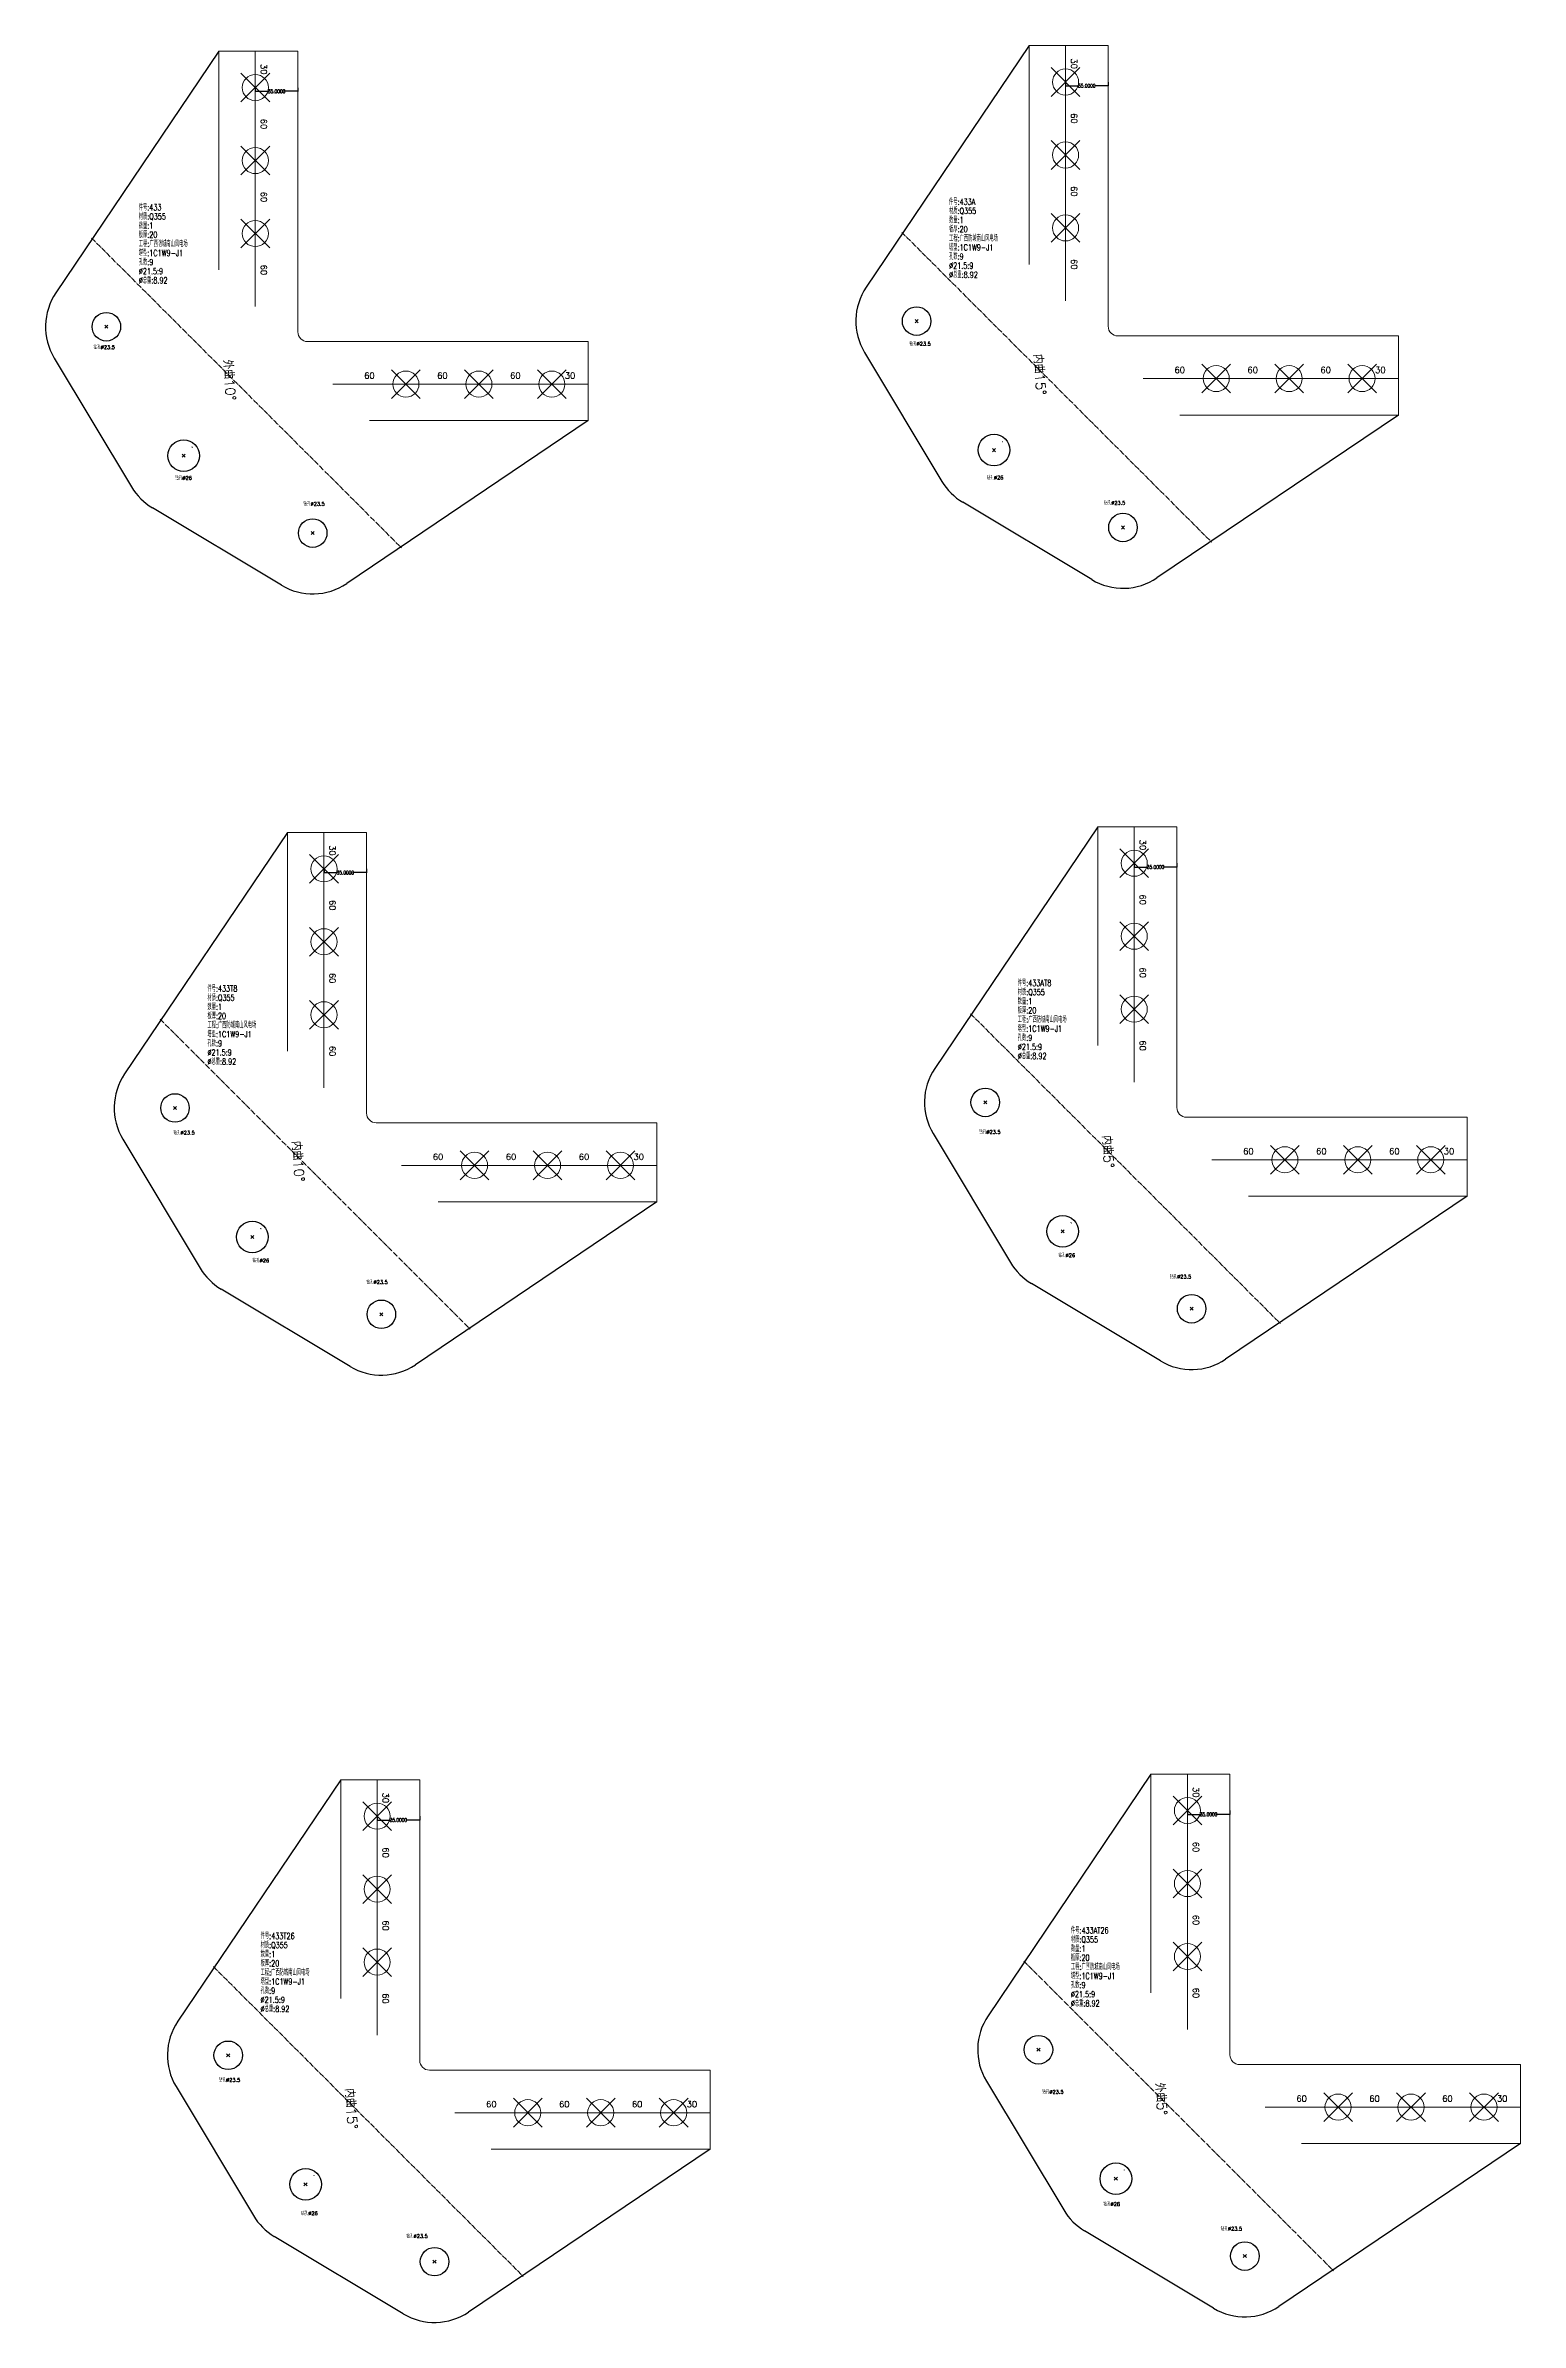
# Model space of a CAD drawing. Extents: x -105 to 10956, y -4548 to 9487.
# Drawn here: x 9743 to 10956, y 3565 to 5437 of the extents above; entities that cross this region are included whole.
import ezdxf
from ezdxf.enums import TextEntityAlignment as Align

# ---------------------------------------------------------------- set-up
doc = ezdxf.new("R2010")
doc.units = 0
doc.header["$MEASUREMENT"] = 0
doc.linetypes.add('制弯线', pattern=[5.9, 4, -0.5, 0.2, -0.5, 0.2, -0.5])
doc.layers.get('0').update_dxf_attribs({"linetype": 'CONTINUOUS', "lineweight": 25})
doc.layers.get('Defpoints').update_dxf_attribs({"linetype": 'CONTINUOUS'})
doc.layers.add('1', color=7, linetype='CONTINUOUS', lineweight=25)
doc.layers.add('2', color=7, linetype='CONTINUOUS', lineweight=25)
doc.styles.add('DimFont', font='simplex.shx', dxfattribs={"width": 0.8, "bigfont": 'gbhzfs.shx'})
doc.styles.get("Standard").update_dxf_attribs({"font": 'simplex.shx', "width": 0.7, "height": 3, "bigfont": 'gbhzfs.shx'})
doc.dimstyles.new('DHDxfDimStyleOpen30', dxfattribs={"dimtxt": 2.5, "dimasz": 2.5, "dimexe": 1.25, "dimexo": 0.625, "dimtad": 2, "dimtxsty": 'DimFont', "dimblk": 'OPEN30', "dimblk1": 'OPEN30', "dimblk2": 'OPEN30', "dimcen": 2.5, "dimadec": 0, "dimazin": 0, "dimtfac": 1, "dimtmove": 0, "dimatfit": 3, "dimfxl": 1, "dimarcsym": 0})

# ---------------------------------------------------------------- blocks, each defined once
blk = doc.blocks.new('*D7')
at = {"color": 0, "linetype": 'Continuous', "lineweight": -2}
for p, q in [((9915.6, 5402.7), (9915.6, 5399.5)), ((9915.8, 5399.7), (9926.8, 5399.7)), ((9950.4, 5399.7), (9939.4, 5399.7)), ((9950.6, 5402.7), (9950.6, 5399.5))]:
    blk.add_line(p, q, dxfattribs=at)
at = {"color": 0, "linetype": 'Continuous'}
for points in [[(9915.8, 5399.7), (9915.8, 5399.6), (9915.6, 5399.7)], [(9950.4, 5399.7), (9950.4, 5399.6), (9950.6, 5399.7)]]:
    blk.add_solid(points, dxfattribs=at)
at = {"layer": 'Defpoints', "color": 0, "linetype": 'Continuous'}
for p in [(9915.6, 5402.8), (9950.6, 5402.8), (9950.6, 5399.7)]:
    blk.add_point(p, dxfattribs=at)
at = {"color": 0, "linetype": 'Continuous', "insert": (9933.1, 5399.7), "char_height": 3, "attachment_point": 5}
blk.add_mtext('\\A1;35.0000', dxfattribs=at)
blk = doc.blocks.new('*D17')
at = {"color": 0, "linetype": 'Continuous', "lineweight": -2}
for p, q in [((10581.9, 5407.3), (10581.9, 5404.1)), ((10582.1, 5404.3), (10593.1, 5404.3)), ((10616.8, 5404.3), (10605.7, 5404.3)), ((10616.9, 5407.3), (10616.9, 5404.1))]:
    blk.add_line(p, q, dxfattribs=at)
at = {"color": 0, "linetype": 'Continuous'}
for points in [[(10582.1, 5404.3), (10582.1, 5404.2), (10581.9, 5404.3)], [(10616.8, 5404.3), (10616.8, 5404.2), (10616.9, 5404.3)]]:
    blk.add_solid(points, dxfattribs=at)
at = {"layer": 'Defpoints', "color": 0, "linetype": 'Continuous'}
for p in [(10581.9, 5407.4), (10616.9, 5407.4), (10616.9, 5404.3)]:
    blk.add_point(p, dxfattribs=at)
at = {"color": 0, "linetype": 'Continuous', "insert": (10599.4, 5404.3), "char_height": 3, "attachment_point": 5}
blk.add_mtext('\\A1;35.0000', dxfattribs=at)
blk = doc.blocks.new('*D25')
at = {"color": 0, "linetype": 'Continuous', "lineweight": -2}
for p, q in [((9972.1, 4760.2), (9972.1, 4757)), ((9972.2, 4757.2), (9983.3, 4757.2)), ((10006.9, 4757.2), (9995.8, 4757.2)), ((10007.1, 4760.2), (10007.1, 4757))]:
    blk.add_line(p, q, dxfattribs=at)
at = {"color": 0, "linetype": 'Continuous'}
for points in [[(9972.2, 4757.2), (9972.2, 4757.1), (9972.1, 4757.2)], [(10006.9, 4757.2), (10006.9, 4757.1), (10007.1, 4757.2)]]:
    blk.add_solid(points, dxfattribs=at)
at = {"layer": 'Defpoints', "color": 0, "linetype": 'Continuous'}
for p in [(9972.1, 4760.3), (10007.1, 4760.3), (10007.1, 4757.2)]:
    blk.add_point(p, dxfattribs=at)
at = {"color": 0, "linetype": 'Continuous', "insert": (9989.6, 4757.2), "char_height": 3, "attachment_point": 5}
blk.add_mtext('\\A1;35.0000', dxfattribs=at)
blk = doc.blocks.new('*D21')
at = {"color": 0, "linetype": 'Continuous', "lineweight": -2}
for p, q in [((10638.4, 4764.8), (10638.4, 4761.6)), ((10638.6, 4761.7), (10649.6, 4761.7)), ((10673.2, 4761.7), (10662.2, 4761.7)), ((10673.4, 4764.8), (10673.4, 4761.6))]:
    blk.add_line(p, q, dxfattribs=at)
at = {"color": 0, "linetype": 'Continuous'}
for points in [[(10638.6, 4761.8), (10638.6, 4761.7), (10638.4, 4761.7)], [(10673.2, 4761.8), (10673.2, 4761.7), (10673.4, 4761.7)]]:
    blk.add_solid(points, dxfattribs=at)
at = {"layer": 'Defpoints', "color": 0, "linetype": 'Continuous'}
for p in [(10638.4, 4764.9), (10673.4, 4764.9), (10673.4, 4761.7)]:
    blk.add_point(p, dxfattribs=at)
at = {"color": 0, "linetype": 'Continuous', "insert": (10655.9, 4761.7), "char_height": 3, "attachment_point": 5}
blk.add_mtext('\\A1;35.0000', dxfattribs=at)
blk = doc.blocks.new('*D33')
at = {"color": 0, "linetype": 'Continuous', "lineweight": -2}
for p, q in [((10015.8, 3981.1), (10015.8, 3977.9)), ((10016, 3978), (10027, 3978)), ((10050.6, 3978), (10039.6, 3978)), ((10050.8, 3981.1), (10050.8, 3977.9))]:
    blk.add_line(p, q, dxfattribs=at)
at = {"color": 0, "linetype": 'Continuous'}
for points in [[(10016, 3978.1), (10016, 3978), (10015.8, 3978)], [(10050.6, 3978.1), (10050.6, 3978), (10050.8, 3978)]]:
    blk.add_solid(points, dxfattribs=at)
at = {"layer": 'Defpoints', "color": 0, "linetype": 'Continuous'}
for p in [(10015.8, 3981.1), (10050.8, 3981.1), (10050.8, 3978)]:
    blk.add_point(p, dxfattribs=at)
at = {"color": 0, "linetype": 'Continuous', "insert": (10033.3, 3978), "char_height": 3, "attachment_point": 5}
blk.add_mtext('\\A1;35.0000', dxfattribs=at)
blk = doc.blocks.new('*D29')
at = {"color": 0, "linetype": 'Continuous', "lineweight": -2}
for p, q in [((10682.1, 3985.7), (10682.1, 3982.5)), ((10682.3, 3982.6), (10693.4, 3982.6)), ((10717, 3982.6), (10705.9, 3982.6)), ((10717.1, 3985.7), (10717.1, 3982.5))]:
    blk.add_line(p, q, dxfattribs=at)
at = {"color": 0, "linetype": 'Continuous'}
for points in [[(10682.3, 3982.7), (10682.3, 3982.6), (10682.1, 3982.6)], [(10717, 3982.7), (10717, 3982.6), (10717.1, 3982.6)]]:
    blk.add_solid(points, dxfattribs=at)
at = {"layer": 'Defpoints', "color": 0, "linetype": 'Continuous'}
for p in [(10682.1, 3985.7), (10717.1, 3985.7), (10717.1, 3982.6)]:
    blk.add_point(p, dxfattribs=at)
at = {"color": 0, "linetype": 'Continuous', "insert": (10699.6, 3982.6), "char_height": 3, "attachment_point": 5}
blk.add_mtext('\\A1;35.0000', dxfattribs=at)

msp = doc.modelspace()

# ---------------------------------------------------------------- linework, layer by layer
at = {"color": 0, "linetype": 'Continuous'}
for p, q in [((9885.5968, 5432.76601), (9751.63643, 5234.0589)), ((10551.93992, 5437.35819), (10417.97955, 5238.65108)), ((9750.22036, 5180.3844), (9813.85997, 5074.31838)), ((10416.56348, 5184.97658), (10480.20309, 5078.91057)), ((10855.80057, 5133.49754), (10657.09346, 4999.53717)), ((10189.45745, 5128.90536), (9990.75034, 4994.94498)), ((9863.71568, 5107.11424), (9863.89568, 5107.11424)), ((9863.71568, 5107.11424), (9863.89568, 5107.11424)), ((9863.80568, 5107.02424), (9863.80568, 5107.20424)), ((9863.80568, 5107.02424), (9863.80568, 5107.20424)), ((10530.0588, 5111.70642), (10530.2388, 5111.70642)), ((10530.0588, 5111.70642), (10530.2388, 5111.70642)), ((10530.1488, 5111.61642), (10530.1488, 5111.79642)), ((10530.1488, 5111.61642), (10530.1488, 5111.79642)), ((9937.07584, 4993.52891), (9831.00983, 5057.16852)), ((10603.41896, 4998.1211), (10497.35295, 5061.76071)), ((10608.40244, 4794.85172), (10474.44207, 4596.14461)), ((9942.05931, 4790.25953), (9808.09894, 4591.55242)), ((9806.68287, 4537.87792), (9870.32249, 4431.81191)), ((10473.026, 4542.47011), (10536.66561, 4436.40409)), ((10245.91997, 4486.39888), (10047.21286, 4352.43851)), ((10912.26309, 4490.99106), (10713.55598, 4357.03069)), ((9920.1782, 4464.60776), (9920.3582, 4464.60776)), ((9920.1782, 4464.60776), (9920.3582, 4464.60776)), ((9920.2682, 4464.51776), (9920.2682, 4464.69776)), ((9920.2682, 4464.51776), (9920.2682, 4464.69776)), ((10586.52132, 4469.19995), (10586.70132, 4469.19995)), ((10586.52132, 4469.19995), (10586.70132, 4469.19995)), ((10586.61132, 4469.10995), (10586.61132, 4469.28995)), ((10586.61132, 4469.10995), (10586.61132, 4469.28995)), ((9993.53836, 4351.02244), (9887.47234, 4414.66205)), ((10659.88148, 4355.61462), (10553.81547, 4419.25423)), ((9985.79974, 4011.14484), (9851.83937, 3812.43773)), ((10652.14286, 4015.73703), (10518.18249, 3817.02992)), ((9850.4233, 3758.76324), (9914.06291, 3652.69722)), ((10516.76642, 3763.35542), (10580.40603, 3657.2894)), ((10956.00351, 3711.87638), (10757.2964, 3577.916)), ((10289.66039, 3707.28419), (10090.95328, 3573.32382)), ((10630.26174, 3690.08526), (10630.44174, 3690.08526)), ((10630.26174, 3690.08526), (10630.44174, 3690.08526)), ((10630.35174, 3689.99526), (10630.35174, 3690.17526)), ((10630.35174, 3689.99526), (10630.35174, 3690.17526)), ((9963.91862, 3685.49307), (9964.09862, 3685.49307)), ((9963.91862, 3685.49307), (9964.09862, 3685.49307)), ((9964.00862, 3685.40307), (9964.00862, 3685.58307)), ((9964.00862, 3685.40307), (9964.00862, 3685.58307)), ((10037.27878, 3571.90775), (9931.21277, 3635.54736)), ((10703.6219, 3576.49993), (10597.55589, 3640.13954))]:
    msp.add_line(p, q, dxfattribs=at)
for centre, radius in [((9793.095, 5206.10919), 11.75), ((10459.43812, 5210.70137), 11.75), ((9856.73461, 5100.04317), 13), ((10523.07774, 5104.63535), 13), ((9962.80063, 5036.40356), 11.75), ((10629.14375, 5040.99574), 11.75), ((9849.55752, 4563.60271), 11.75), ((10515.90064, 4568.1949), 11.75), ((9913.19713, 4457.53669), 13), ((10579.54025, 4462.12888), 13), ((10019.26315, 4393.89708), 11.75), ((10685.60627, 4398.48927), 11.75), ((9893.29794, 3784.48802), 11.75), ((10559.64106, 3789.08021), 11.75), ((9956.93755, 3678.42201), 13), ((10623.28068, 3683.01419), 13), ((10063.00357, 3614.7824), 11.75), ((10729.34669, 3619.37458), 11.75)]:
    msp.add_circle(centre, radius, dxfattribs=at)
for centre, start, end in [((9793.095, 5206.10919), 146.01372977, 210.96375653), ((10459.43812, 5210.70137), 146.01372977, 210.96375653), ((10523.07774, 5104.63535), 210.96375653, 239.03624347), ((9856.73461, 5100.04317), 210.96375653, 239.03624347), ((9962.80063, 5036.40356), 239.03624347, 303.98627147), ((10629.14375, 5040.99574), 239.03624347, 303.98627147), ((9849.55752, 4563.60271), 146.01372977, 210.96375653), ((10515.90064, 4568.1949), 146.01372977, 210.96375653), ((9913.19713, 4457.53669), 210.96375653, 239.03624347), ((10579.54025, 4462.12888), 210.96375653, 239.03624347), ((10019.26315, 4393.89708), 239.03624347, 303.98627147), ((10685.60627, 4398.48927), 239.03624347, 303.98627147), ((9893.29794, 3784.48802), 146.01372977, 210.96375653), ((10559.64106, 3789.08021), 146.01372977, 210.96375653), ((9956.93755, 3678.42201), 210.96375653, 239.03624347), ((10623.28068, 3683.01419), 210.96375653, 239.03624347), ((10729.34669, 3619.37458), 239.03624347, 303.98627147), ((10063.00357, 3614.7824), 239.03624347, 303.98627147)]:
    msp.add_arc(centre, 50, start, end, dxfattribs=at)
at = {"layer": '1', "color": 7, "linetype": 'Continuous', "lineweight": 18}
for p, q in [((9950.5968, 5432.76601), (9885.5968, 5432.76601)), ((9885.5968, 5432.76601), (9885.5968, 5252.76601)), ((10616.93992, 5437.35819), (10551.93992, 5437.35819)), ((10551.93992, 5437.35819), (10551.93992, 5257.35819)), ((10189.45745, 5128.90536), (10189.45745, 5193.90532)), ((10855.80057, 5133.49754), (10855.80057, 5198.49751)), ((10675.80057, 5133.49754), (10855.80057, 5133.49754)), ((10009.45745, 5128.90536), (10189.45745, 5128.90536)), ((10673.40244, 4794.85172), (10608.40244, 4794.85172)), ((10608.40244, 4794.85172), (10608.40244, 4614.85172)), ((10007.05931, 4790.25953), (9942.05931, 4790.25953)), ((9942.05931, 4790.25953), (9942.05931, 4610.25953)), ((10245.91997, 4486.39888), (10245.91997, 4551.39884)), ((10912.26309, 4490.99106), (10912.26309, 4555.99103)), ((10065.91997, 4486.39888), (10245.91997, 4486.39888)), ((10732.26309, 4490.99106), (10912.26309, 4490.99106)), ((10050.79974, 4011.14484), (9985.79974, 4011.14484)), ((9985.79974, 4011.14484), (9985.79974, 3831.14484)), ((10717.14286, 4015.73703), (10652.14286, 4015.73703)), ((10652.14286, 4015.73703), (10652.14286, 3835.73703)), ((10289.66039, 3707.28419), (10289.66039, 3772.28416)), ((10956.00351, 3711.87638), (10956.00351, 3776.87634)), ((10776.00351, 3711.87638), (10956.00351, 3711.87638)), ((10109.66039, 3707.28419), (10289.66039, 3707.28419))]:
    msp.add_line(p, q, dxfattribs=at)
at = {"layer": '1', "color": 7, "linetype": 'Continuous', "lineweight": 13}
for p, q in [((9903.7718, 5390.94101), (9927.4218, 5414.59101)), ((9927.4218, 5390.94101), (9903.7718, 5414.59101)), ((10570.11492, 5395.53319), (10593.76492, 5419.18319)), ((10593.76492, 5395.53319), (10570.11492, 5419.18319)), ((10570.11492, 5335.53319), (10593.76492, 5359.18319)), ((10593.76492, 5335.53319), (10570.11492, 5359.18319)), ((9903.7718, 5330.94101), (9927.4218, 5354.59101)), ((9927.4218, 5330.94101), (9903.7718, 5354.59101)), ((9903.7718, 5270.94101), (9927.4218, 5294.59101)), ((9927.4218, 5270.94101), (9903.7718, 5294.59101)), ((10570.11492, 5275.53319), (10593.76492, 5299.18319)), ((10593.76492, 5275.53319), (10570.11492, 5299.18319)), ((9791.795, 5204.80919), (9794.395, 5207.40919)), ((9794.395, 5204.80919), (9791.795, 5207.40919)), ((10458.13812, 5209.40137), (10460.73812, 5212.00137)), ((10460.73812, 5209.40137), (10458.13812, 5212.00137)), ((10027.63245, 5147.08035), (10051.28245, 5170.73035)), ((10051.28245, 5147.08035), (10027.63245, 5170.73035)), ((10087.63245, 5147.08035), (10111.28245, 5170.73035)), ((10111.28245, 5147.08035), (10087.63245, 5170.73035)), ((10147.63245, 5147.08035), (10171.28245, 5170.73035)), ((10171.28245, 5147.08035), (10147.63245, 5170.73035)), ((10693.97557, 5151.67254), (10717.62557, 5175.32254)), ((10717.62557, 5151.67254), (10693.97557, 5175.32254)), ((10753.97557, 5151.67254), (10777.62557, 5175.32254)), ((10777.62557, 5151.67254), (10753.97557, 5175.32254)), ((10813.97557, 5151.67254), (10837.62557, 5175.32254)), ((10837.62557, 5151.67254), (10813.97557, 5175.32254)), ((9855.43461, 5098.74317), (9858.03461, 5101.34317)), ((9858.03461, 5098.74317), (9855.43461, 5101.34317)), ((10521.77774, 5103.33535), (10524.37774, 5105.93535)), ((10524.37774, 5103.33535), (10521.77774, 5105.93535)), ((9961.50063, 5035.10356), (9964.10063, 5037.70356)), ((9964.10063, 5035.10356), (9961.50063, 5037.70356)), ((10627.84375, 5039.69574), (10630.44375, 5042.29574)), ((10630.44375, 5039.69574), (10627.84375, 5042.29574)), ((10626.57744, 4753.02672), (10650.22744, 4776.67672)), ((10650.22744, 4753.02672), (10626.57744, 4776.67672)), ((9960.23431, 4748.43453), (9983.88431, 4772.08453)), ((9983.88431, 4748.43453), (9960.23431, 4772.08453)), ((9960.23431, 4688.43453), (9983.88431, 4712.08453)), ((9983.88431, 4688.43453), (9960.23431, 4712.08453)), ((10626.57744, 4693.02672), (10650.22744, 4716.67672)), ((10650.22744, 4693.02672), (10626.57744, 4716.67672)), ((9960.23431, 4628.43453), (9983.88431, 4652.08453)), ((9983.88431, 4628.43453), (9960.23431, 4652.08453)), ((10626.57744, 4633.02672), (10650.22744, 4656.67672)), ((10650.22744, 4633.02672), (10626.57744, 4656.67672)), ((10514.60064, 4566.8949), (10517.20064, 4569.4949)), ((10517.20064, 4566.8949), (10514.60064, 4569.4949)), ((9848.25752, 4562.30271), (9850.85752, 4564.90271)), ((9850.85752, 4562.30271), (9848.25752, 4564.90271)), ((10750.43809, 4509.16606), (10774.08809, 4532.81606)), ((10774.08809, 4509.16606), (10750.43809, 4532.81606)), ((10810.43809, 4509.16606), (10834.08809, 4532.81606)), ((10834.08809, 4509.16606), (10810.43809, 4532.81606)), ((10870.43809, 4509.16606), (10894.08809, 4532.81606)), ((10894.08809, 4509.16606), (10870.43809, 4532.81606)), ((10084.09497, 4504.57388), (10107.74497, 4528.22388)), ((10107.74497, 4504.57388), (10084.09497, 4528.22388)), ((10144.09497, 4504.57388), (10167.74497, 4528.22388)), ((10167.74497, 4504.57388), (10144.09497, 4528.22388)), ((10204.09497, 4504.57388), (10227.74497, 4528.22388)), ((10227.74497, 4504.57388), (10204.09497, 4528.22388)), ((9911.89713, 4456.23669), (9914.49713, 4458.83669)), ((9914.49713, 4456.23669), (9911.89713, 4458.83669)), ((10578.24025, 4460.82888), (10580.84025, 4463.42888)), ((10580.84025, 4460.82888), (10578.24025, 4463.42888)), ((10017.96315, 4392.59708), (10020.56315, 4395.19708)), ((10020.56315, 4392.59708), (10017.96315, 4395.19708)), ((10684.30627, 4397.18927), (10686.90627, 4399.78927)), ((10686.90627, 4397.18927), (10684.30627, 4399.78927)), ((10003.97474, 3969.31984), (10027.62474, 3992.96984)), ((10027.62474, 3969.31984), (10003.97474, 3992.96984)), ((10670.31786, 3973.91203), (10693.96786, 3997.56203)), ((10693.96786, 3973.91203), (10670.31786, 3997.56203)), ((10003.97474, 3909.31984), (10027.62474, 3932.96984)), ((10027.62474, 3909.31984), (10003.97474, 3932.96984)), ((10670.31786, 3913.91203), (10693.96786, 3937.56203)), ((10693.96786, 3913.91203), (10670.31786, 3937.56203)), ((10670.31786, 3853.91203), (10693.96786, 3877.56203)), ((10693.96786, 3853.91203), (10670.31786, 3877.56203)), ((10003.97474, 3849.31984), (10027.62474, 3872.96984)), ((10027.62474, 3849.31984), (10003.97474, 3872.96984)), ((9891.99794, 3783.18802), (9894.59794, 3785.78802)), ((9894.59794, 3783.18802), (9891.99794, 3785.78802)), ((10558.34106, 3787.78021), (10560.94106, 3790.38021)), ((10560.94106, 3787.78021), (10558.34106, 3790.38021)), ((10127.83539, 3725.45919), (10151.48539, 3749.10919)), ((10151.48539, 3725.45919), (10127.83539, 3749.10919)), ((10187.83539, 3725.45919), (10211.48539, 3749.10919)), ((10211.48539, 3725.45919), (10187.83539, 3749.10919)), ((10247.83539, 3725.45919), (10271.48539, 3749.10919)), ((10271.48539, 3725.45919), (10247.83539, 3749.10919)), ((10794.17851, 3730.05137), (10817.82851, 3753.70137)), ((10817.82851, 3730.05137), (10794.17851, 3753.70137)), ((10854.17851, 3730.05137), (10877.82851, 3753.70137)), ((10877.82851, 3730.05137), (10854.17851, 3753.70137)), ((10914.17851, 3730.05137), (10937.82851, 3753.70137)), ((10937.82851, 3730.05137), (10914.17851, 3753.70137)), ((9955.63755, 3677.12201), (9958.23755, 3679.72201)), ((9958.23755, 3677.12201), (9955.63755, 3679.72201)), ((10621.98068, 3681.71419), (10624.58068, 3684.31419)), ((10624.58068, 3681.71419), (10621.98068, 3684.31419)), ((10061.70357, 3613.4824), (10064.30357, 3616.0824)), ((10064.30357, 3613.4824), (10061.70357, 3616.0824)), ((10728.04669, 3618.07458), (10730.64669, 3620.67458)), ((10730.64669, 3618.07458), (10728.04669, 3620.67458))]:
    msp.add_line(p, q, dxfattribs=at)
for centre in [(9915.5968, 5402.76601), (10581.93992, 5407.35819), (10581.93992, 5347.35819), (9915.5968, 5342.76601), (9915.5968, 5282.76601), (10581.93992, 5287.35819), (10039.45745, 5158.90535), (10099.45745, 5158.90535), (10159.45745, 5158.90535), (10705.80057, 5163.49754), (10765.80057, 5163.49754), (10825.80057, 5163.49754), (10638.40244, 4764.85172), (9972.05931, 4760.25953), (9972.05931, 4700.25953), (10638.40244, 4704.85172), (9972.05931, 4640.25953), (10638.40244, 4644.85172), (10762.26309, 4520.99106), (10822.26309, 4520.99106), (10882.26309, 4520.99106), (10095.91997, 4516.39888), (10155.91997, 4516.39888), (10215.91997, 4516.39888), (10015.79974, 3981.14484), (10682.14286, 3985.73703), (10682.14286, 3925.73703), (10015.79974, 3921.14484), (10682.14286, 3865.73703), (10015.79974, 3861.14484), (10139.66039, 3737.28419), (10199.66039, 3737.28419), (10259.66039, 3737.28419), (10806.00351, 3741.87637), (10866.00351, 3741.87637), (10926.00351, 3741.87637)]:
    msp.add_circle(centre, 10.75, dxfattribs=at)
at = {"layer": '2', "color": 9, "linetype": 'Continuous', "lineweight": 13}
for p, q in [((9915.5968, 5432.76601), (9915.5968, 5222.76601)), ((9950.5968, 5432.76601), (9950.5968, 5201.90532)), ((10581.93992, 5437.35819), (10581.93992, 5227.35819)), ((10616.93992, 5437.35819), (10616.93992, 5206.49751)), ((9958.5968, 5193.90532), (10189.45745, 5193.90532)), ((10624.93992, 5198.49751), (10855.80057, 5198.49751)), ((9979.45748, 5158.90532), (10189.45745, 5158.90532)), ((10645.8006, 5163.49751), (10855.80057, 5163.49751)), ((10638.40244, 4794.85172), (10638.40244, 4584.85172)), ((10673.40244, 4794.85172), (10673.40244, 4563.99103)), ((9972.05931, 4790.25953), (9972.05931, 4580.25953)), ((10007.05931, 4790.25953), (10007.05931, 4559.39884)), ((10015.05931, 4551.39884), (10245.91997, 4551.39884)), ((10681.40244, 4555.99103), (10912.26309, 4555.99103)), ((10035.92, 4516.39884), (10245.91997, 4516.39884)), ((10702.26312, 4520.99103), (10912.26309, 4520.99103)), ((10015.79974, 4011.14484), (10015.79974, 3801.14484)), ((10050.79974, 4011.14484), (10050.79974, 3780.28416)), ((10682.14286, 4015.73703), (10682.14286, 3805.73703)), ((10717.14286, 4015.73703), (10717.14286, 3784.87634)), ((10058.79974, 3772.28416), (10289.66039, 3772.28416)), ((10725.14286, 3776.87634), (10956.00351, 3776.87634)), ((10079.66042, 3737.28416), (10289.66039, 3737.28416)), ((10746.00354, 3741.87634), (10956.00351, 3741.87634))]:
    msp.add_line(p, q, dxfattribs=at)
at = {"layer": '2', "color": 190, "linetype": '制弯线', "lineweight": 13}
for p, q in [((10447.29763, 5283.65305), (10702.09543, 5028.85525)), ((9780.95451, 5279.06086), (10035.75231, 5024.26307)), ((9837.41703, 4636.55439), (10092.21482, 4381.75659)), ((10503.76015, 4641.14657), (10758.55794, 4386.34878)), ((10547.50057, 3862.03188), (10802.29837, 3607.23409)), ((9881.15745, 3857.4397), (10135.95525, 3602.6419))]:
    msp.add_line(p, q, dxfattribs=at)
at = {"layer": '2', "color": 9, "linetype": 'Continuous', "lineweight": 13}
for centre in [(10624.93992, 5206.49751), (9958.5968, 5201.90532), (10015.05931, 4559.39884), (10681.40244, 4563.99103), (10725.14286, 3784.87634), (10058.79974, 3780.28416)]:
    msp.add_arc(centre, 8, 180, 270, dxfattribs=at)

# ---------------------------------------------------------------- texts
at = {"layer": '1', "color": 7, "linetype": 'Continuous', "lineweight": 13}
for s, p in [('钻孔%%c23.5', (9791.29253, 5186.86727)), ('钻孔%%c23.5', (10462.26816, 5189.68233)), ('钻孔%%c26', (9856.53183, 5079.38841)), ('钻孔%%c26', (10523.88549, 5079.60724)), ('钻孔%%c23.5', (9963.8504, 5058.03893)), ('钻孔%%c23.5', (10622.24549, 5058.84866)), ('钻孔%%c23.5', (9857.00237, 4540.89982)), ('钻孔%%c23.5', (10519.63281, 4541.47828)), ('钻孔%%c26', (9920.074, 4435.74977)), ('钻孔%%c26', (10582.85802, 4440.03767)), ('钻孔%%c23.5', (10015.70486, 4417.99727)), ('钻孔%%c23.5', (10676.44535, 4422.40824)), ('钻孔%%c23.5', (9894.35833, 3761.85359)), ('钻孔%%c23.5', (10571.47589, 3752.04426)), ('钻孔%%c26', (9959.99979, 3652.12871)), ('钻孔%%c26', (10619.8201, 3659.70667)), ('钻孔%%c23.5', (10048.5985, 3633.37351)), ('钻孔%%c23.5', (10718.23738, 3639.48569))]:
    msp.add_text(s, height=3, dxfattribs=at).set_placement(p, align=Align.BOTTOM_CENTER)
at = {"layer": '2', "color": 7, "linetype": 'Continuous', "lineweight": 13}
for s, p in [('30', (9918.5968, 5417.76601)), ('30', (10584.93992, 5422.35819)), ('60', (9918.5968, 5372.76601)), ('60', (10584.93992, 5377.35819)), ('60', (10584.93992, 5317.35819)), ('60', (9918.5968, 5312.76601)), ('60', (9918.5968, 5252.76601)), ('60', (10584.93992, 5257.35819)), ('30', (9975.05931, 4775.25953)), ('30', (10641.40244, 4779.85172)), ('60', (10641.40244, 4734.85172)), ('60', (9975.05931, 4730.25953)), ('60', (9975.05931, 4670.25953)), ('60', (10641.40244, 4674.85172)), ('60', (9975.05931, 4610.25953)), ('60', (10641.40244, 4614.85172)), ('30', (10018.79974, 3996.14484)), ('30', (10685.14286, 4000.73703)), ('60', (10018.79974, 3951.14484)), ('60', (10685.14286, 3955.73703)), ('60', (10685.14286, 3895.73703)), ('60', (10018.79974, 3891.14484)), ('60', (10685.14286, 3835.73703)), ('60', (10018.79974, 3831.14484))]:
    msp.add_text(s, height=5, rotation=271, dxfattribs=at).set_placement(p, align=Align.BOTTOM_CENTER)
for s, p in [('外曲10%%D', (9886.37242, 5178.46214)), ('内曲15%%D', (10552.71555, 5183.05432)), ('内曲10%%D', (9942.83494, 4535.95566)), ('内曲5%%D', (10609.17806, 4540.54784)), ('内曲15%%D', (9986.57536, 3756.84097)), ('外曲5%%D', (10652.91849, 3761.43316))]:
    msp.add_text(s, height=8, rotation=275, dxfattribs=at).set_placement(p, align=Align.BOTTOM_LEFT)
for s, p in [('60', (10009.45747, 5161.90534)), ('60', (10069.45745, 5161.90535)), ('60', (10129.45745, 5161.90535)), ('30', (10174.45745, 5161.90534)), ('60', (10675.80059, 5166.49752)), ('60', (10735.80057, 5166.49754)), ('60', (10795.80057, 5166.49754)), ('30', (10840.80057, 5166.49752)), ('60', (10065.91999, 4519.39886)), ('60', (10125.91997, 4519.39888)), ('60', (10185.91997, 4519.39888)), ('30', (10230.91997, 4519.39886)), ('60', (10732.26311, 4523.99104)), ('60', (10792.26309, 4523.99106)), ('60', (10852.26309, 4523.99106)), ('30', (10897.26309, 4523.99104)), ('60', (10109.66041, 3740.28417)), ('60', (10169.66039, 3740.28419)), ('60', (10229.66039, 3740.28419)), ('30', (10274.66039, 3740.28417)), ('60', (10776.00353, 3744.87636)), ('60', (10836.00351, 3744.87637)), ('60', (10896.00351, 3744.87637)), ('30', (10941.00351, 3744.87636))]:
    msp.add_text(s, height=5, dxfattribs=at).set_placement(p, align=Align.BOTTOM_CENTER)
at = {"layer": '2', "color": 7, "linetype": 'Continuous', "lineweight": 13, "char_height": 5, "width": 500, "attachment_point": 1, "line_spacing_factor": 0.9}
for s, insert in [('件号:433\\P材质:Q355\\P数量:1\\P板厚:20\\P工程:广西防城南山风电场\\P塔型:1C1W9-J1\\P孔数:9\\P%%C21.5:9\\P%%C总重:8.92', (9819.75972, 5306.76552)), ('件号:433A\\P材质:Q355\\P数量:1\\P板厚:20\\P工程:广西防城南山风电场\\P塔型:1C1W9-J1\\P孔数:9\\P%%C21.5:9\\P%%C总重:8.92', (10486.10284, 5311.3577)), ('件号:433T8\\P材质:Q355\\P数量:1\\P板厚:20\\P工程:广西防城南山风电场\\P塔型:1C1W9-J1\\P孔数:9\\P%%C21.5:9\\P%%C总重:8.92', (9876.22224, 4664.25904)), ('件号:433AT8\\P材质:Q355\\P数量:1\\P板厚:20\\P工程:广西防城南山风电场\\P塔型:1C1W9-J1\\P孔数:9\\P%%C21.5:9\\P%%C总重:8.92', (10542.56536, 4668.85122)), ('件号:433T26\\P材质:Q355\\P数量:1\\P板厚:20\\P工程:广西防城南山风电场\\P塔型:1C1W9-J1\\P孔数:9\\P%%C21.5:9\\P%%C总重:8.92', (9919.96266, 3885.14435)), ('件号:433AT26\\P材质:Q355\\P数量:1\\P板厚:20\\P工程:广西防城南山风电场\\P塔型:1C1W9-J1\\P孔数:9\\P%%C21.5:9\\P%%C总重:8.92', (10586.30578, 3889.73654))]:
    msp.add_mtext(s, dxfattribs=dict(at, insert=insert))

# ---------------------------------------------------------------- dimensions: what is measured, and where the dimension line sits
at = {"color": 0, "linetype": 'Continuous'}
for p1, p2, picture, middle in [((9915.5968, 5402.76601), (9950.5968, 5402.76601), '*D7', (9933.0968, 5399.66068)), ((10581.93992, 5407.35819), (10616.93992, 5407.35819), '*D17', (10599.43992, 5404.25286)), ((9972.05931, 4760.25953), (10007.05931, 4760.25953), '*D25', (9989.55931, 4757.1542)), ((10638.40244, 4764.85172), (10673.40244, 4764.85172), '*D21', (10655.90244, 4761.74638)), ((10015.79974, 3981.14484), (10050.79974, 3981.14484), '*D33', (10033.29974, 3978.03951)), ((10682.14286, 3985.73703), (10717.14286, 3985.73703), '*D29', (10699.64286, 3982.6317))]:
    dim = msp.add_aligned_dim(p1=p1, p2=p2, distance=-3.10533, dimstyle='DHDxfDimStyleOpen30', override={"dimtxt": 0.18, "dimasz": 0.18, "dimexe": 0.18, "dimexo": 0.0625, "dimgap": 0.09, "dimtad": 0, "dimtih": 1, "dimtoh": 1, "dimdec": 4, "dimzin": 0, "dimdsep": 46, "dimtxsty": 'Standard', "dimcen": 0.09, "dimtdec": 4, "dimtofl": 0, "dimtolj": 1, "dimtzin": 0}, dxfattribs=at)
    dim.commit()
    dim.dimension.update_dxf_attribs({"geometry": picture, "text_midpoint": middle})

doc.saveas('drawing.dxf')
